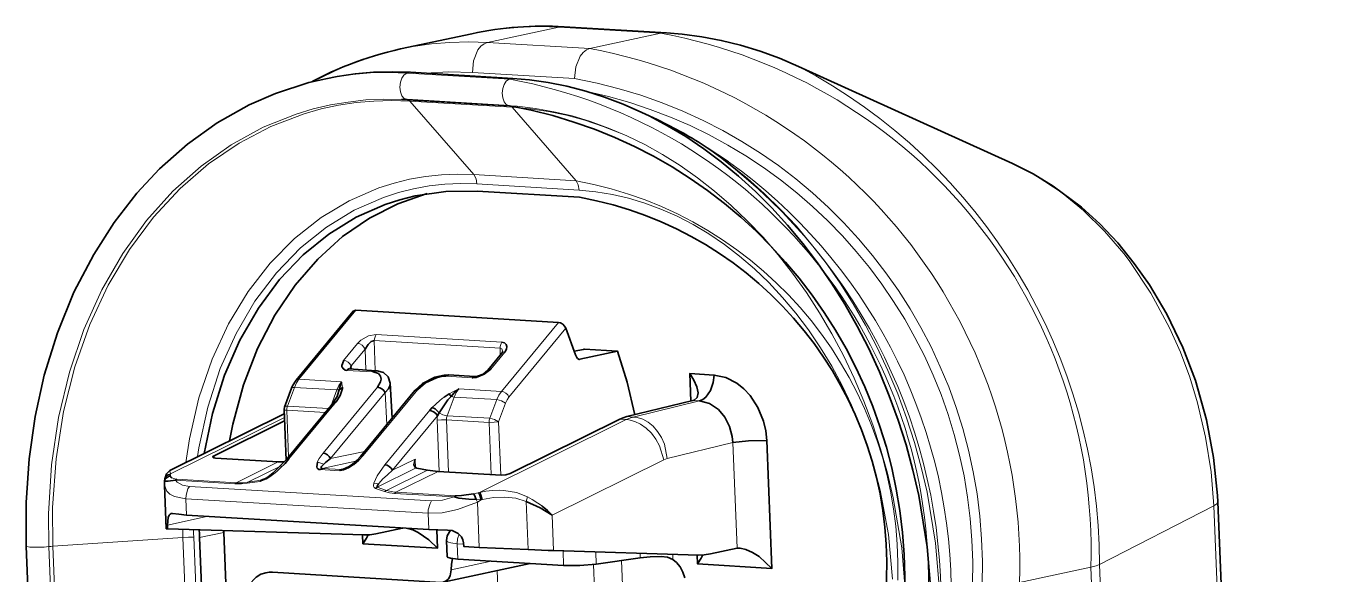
# Model space of a CAD drawing. Header units: millimetres. Extents: x 0 to 174, y 0 to 33.
# Drawn here: x 26.854 to 28.778, y 27.395 to 28.202 of the extents above; entities that cross this region are included whole.
import ezdxf

# ---------------------------------------------------------------- set-up
doc = ezdxf.new("R2010")
doc.units = ezdxf.units.MM
doc.layers.add('PDF2_형상', color=157, linetype='Continuous', true_color=0x405f80)

msp = doc.modelspace()

# ---------------------------------------------------------------- linework, layer by layer
at = {"layer": 'PDF2_형상', "color": 7, "lineweight": 35}
for points in [[(28.3065, 27.9999), (27.9915, 28.1425), (27.9633, 28.1544), (27.9349, 28.1647), (27.9062, 28.1735), (27.8776, 28.1806), (27.8489, 28.186), (27.8203, 28.1897), (27.7969, 28.1917), (27.6464, 28.2007, 0.067793), (27.5106, 28.1906), (27.4056, 28.1681), (27.396, 28.1658), (27.3864, 28.1635), (27.3769, 28.161), (27.3675, 28.1582), (27.3581, 28.1553), (27.3487, 28.1522), (27.3394, 28.1489), (27.3303, 28.1454), (27.3211, 28.1417), (27.3121, 28.1378), (27.3031, 28.1338), (27.2942, 28.1296), (27.2854, 28.1251), (27.2767, 28.1206), (27.2749, 28.1196)], [(27.5971, 22.5065, -0.342168), (27.024, 23.2646), (26.8547, 27.4369), (26.8544, 27.5015), (26.8587, 27.5653), (26.8678, 27.6278), (26.8812, 27.6886), (26.9006, 27.7508), (26.9249, 27.8103), (26.954, 27.8661), (26.984, 27.9129), (27.0176, 27.956), (27.0508, 27.9917), (27.0919, 28.0281), (27.1358, 28.0594), (27.1829, 28.0858), (27.2217, 28.1028), (27.2708, 28.1186), (27.291, 28.1233)], [(27.5661, 28.0844), (27.4156, 28.0935), (27.4072, 28.094), (27.4153, 28.0936), (27.5658, 28.0846, -0.37493), (28.1471, 27.3594), (28.3164, 23.1871), (28.3168, 23.1746), (28.3163, 23.1131), (28.3111, 23.0524), (28.3018, 22.9931), (28.2888, 22.9383), (28.2713, 22.8836), (28.2485, 22.8288), (28.2225, 22.7793), (28.1913, 22.7311), (28.1639, 22.6963), (28.1301, 22.6603), (28.094, 22.6283), (28.0535, 22.5994), (28.0133, 22.5767)], [(27.8886, 28.0021), (27.8571, 28.0228, 0.035083), (27.7833, 28.0642), (27.7608, 28.0749), (27.7715, 28.0696), (27.7988, 28.0551), (27.8254, 28.0392), (27.8519, 28.0214), (27.8778, 28.0021), (27.9032, 27.9811), (27.9279, 27.9586), (27.9521, 27.9344), (27.9754, 27.909), (27.9979, 27.8819), (28.0194, 27.8536), (28.04, 27.8238), (28.0594, 27.7929), (28.0778, 27.7607), (28.0949, 27.7276), (28.1106, 27.6933), (28.125, 27.6583), (28.1381, 27.6225), (28.1497, 27.5861), (28.1599, 27.549), (28.1685, 27.5117), (28.181, 27.4361), (28.1872, 27.3603)], [(27.1165, 27.5735), (27.1286, 27.6322), (27.1463, 27.6883), (27.169, 27.7401), (27.1963, 27.7872), (27.2275, 27.829), (27.2624, 27.8654), (27.3001, 27.896), (27.3404, 27.9207), (27.3828, 27.9394), (27.4047, 27.9465), (27.4271, 27.9521), (27.4724, 27.9586), (27.5185, 27.959), (27.669, 27.95, -0.373278), (28.1212, 27.389), (28.239, 24.4879)]]:
    msp.add_lwpolyline(points, format="xyb", dxfattribs=at)
at = {"layer": 'PDF2_형상', "color": 7, "lineweight": 13}
for points in [[(27.5106, 28.1906), (27.529, 28.1942), (27.5561, 28.1979), (27.5833, 28.2003), (27.6108, 28.201), (27.6385, 28.2001), (27.5336, 28.1776), (27.6842, 28.1686), (27.6793, 28.1667), (27.6746, 28.1631), (27.6701, 28.1576), (27.6636, 28.1418), (27.6619, 28.1246), (27.5114, 28.1336), (27.4765, 28.1343), (27.4419, 28.1324)], [(27.5114, 28.1336), (27.5131, 28.1508), (27.5196, 28.1667), (27.524, 28.1721), (27.5287, 28.1757), (27.5336, 28.1776), (27.506, 28.1785), (27.4783, 28.1778), (27.4511, 28.1756), (27.4242, 28.1717), (27.3975, 28.1662), (27.3712, 28.1593), (27.3199, 28.1408), (27.2771, 28.1201)], [(27.4204, 28.1338), (27.4157, 28.1326), (27.5663, 28.1236), (27.5644, 28.1231), (27.5611, 28.1206), (27.5581, 28.1161), (27.556, 28.1101), (27.5551, 28.1031), (27.556, 28.0961), (27.5581, 28.0903), (27.5613, 28.0865), (27.566, 28.0846), (27.5669, 28.0843), (27.5679, 28.084), (27.5697, 28.0825), (27.5964, 28.0801), (27.6232, 28.0761), (27.6501, 28.0706), (27.6769, 28.0632), (27.7039, 28.0543), (27.7306, 28.0438)], [(27.4072, 28.094), (27.3807, 28.0943), (27.3543, 28.0931), (27.3283, 28.0901), (27.3025, 28.0858), (27.2771, 28.0799), (27.2521, 28.0724), (27.2032, 28.0529), (27.1564, 28.0274), (27.1121, 27.996), (27.0703, 27.9589), (27.0318, 27.916), (26.9968, 27.8676), (26.9658, 27.814), (26.9394, 27.7556), (26.9181, 27.6928), (26.9019, 27.6262), (26.8917, 27.5565), (26.8875, 27.4846), (26.8881, 27.4364), (26.8808, 27.4356), (26.8597, 27.4354), (26.8554, 27.4364), (26.8549, 27.4367), (26.8547, 27.4368), (26.8547, 27.4369)], [(27.0897, 27.5601), (27.095, 27.595), (27.1089, 27.6553), (27.1282, 27.7118), (27.1524, 27.764), (27.1811, 27.8113), (27.2138, 27.8532), (27.2497, 27.8896), (27.2886, 27.9203), (27.3301, 27.945), (27.3736, 27.9638), (27.3961, 27.971), (27.419, 27.9765), (27.4422, 27.9806), (27.4657, 27.9831), (27.4894, 27.984), (27.5133, 27.9835), (27.4192, 28.0915), (27.3926, 28.0924), (27.3662, 28.0915), (27.3401, 28.0893), (27.3143, 28.0853), (27.2889, 28.0799), (27.2637, 28.0729), (27.2147, 28.0543), (27.1678, 28.0297), (27.1231, 27.9993), (27.081, 27.9629), (27.0421, 27.921), (27.0067, 27.8733), (26.9753, 27.8206), (26.9482, 27.7629), (26.9261, 27.7008), (26.9094, 27.6349), (26.8985, 27.5656), (26.8935, 27.494), (26.8939, 27.4371), (26.8907, 27.4368), (26.8881, 27.4364), (26.914, 26.7947)], [(28.1494, 27.3608), (28.1433, 27.4346), (28.1308, 27.5081), (28.1222, 27.5444), (28.1122, 27.5803), (28.1007, 27.6157), (28.0876, 27.6504), (28.0733, 27.6843), (28.0576, 27.7174), (28.0407, 27.7493), (28.0225, 27.7803), (28.0032, 27.8099), (27.9828, 27.8385), (27.9615, 27.8654), (27.9392, 27.8913), (27.9161, 27.9154), (27.8924, 27.9382), (27.8679, 27.9592), (27.8428, 27.9787), (27.8174, 27.9967), (27.7914, 28.0131), (27.7653, 28.0276), (27.7386, 28.0406), (27.7119, 28.0519), (27.685, 28.0615), (27.6582, 28.0696), (27.6311, 28.0758), (27.6043, 28.0806), (27.5774, 28.0838), (27.566, 28.0846)], [(27.7833, 28.0642), (27.786, 28.0629), (27.8129, 28.0492), (27.8393, 28.0338), (27.8656, 28.0167), (27.8913, 27.9979), (27.9165, 27.9776), (27.9411, 27.9557), (27.9651, 27.9322), (27.9883, 27.9074), (28.0107, 27.8808), (28.0322, 27.8531), (28.0526, 27.8239), (28.0721, 27.7935), (28.0903, 27.7619), (28.1074, 27.7293), (28.1231, 27.6956), (28.1375, 27.6611), (28.1506, 27.6257), (28.1621, 27.5897), (28.1722, 27.5533), (28.1808, 27.5164), (28.1932, 27.4417), (28.1994, 27.3668)], [(28.3067, 27.9997), (28.3111, 27.9978), (28.32, 27.9935), (28.3286, 27.9889), (28.3372, 27.9842), (28.3429, 27.9808), (28.3779, 27.9576), (28.411, 27.9307), (28.4418, 27.9004), (28.4703, 27.8672), (28.4781, 27.8569), (28.5103, 27.8092), (28.5378, 27.7582), (28.5536, 27.7225), (28.5674, 27.6857), (28.579, 27.6479), (28.5908, 27.5974), (28.5988, 27.5465), (28.6026, 27.4962), (28.4347, 27.4103), (28.4294, 27.4082), (28.4217, 27.4062), (28.3168, 27.3838)], [(27.5181, 27.9696), (27.4944, 27.9701), (27.471, 27.9693), (27.4478, 27.9667), (27.4249, 27.9626), (27.4024, 27.9569), (27.3803, 27.9499), (27.3374, 27.931), (27.2965, 27.9062), (27.2583, 27.8756), (27.2231, 27.8392), (27.1913, 27.7972), (27.1635, 27.75), (27.1401, 27.6981), (27.1218, 27.6417), (27.1089, 27.5817), (27.1069, 27.5687)], [(28.1297, 27.3885), (28.124, 27.454), (28.1118, 27.5193), (28.1035, 27.5514), (28.0936, 27.5831), (28.0824, 27.614), (28.0696, 27.6442), (28.0556, 27.6735), (28.0403, 27.7018), (28.0239, 27.7289), (28.0062, 27.755), (27.9876, 27.7796), (27.9681, 27.8028), (27.9476, 27.8246), (27.9265, 27.8449), (27.9047, 27.8636), (27.8824, 27.8807), (27.8596, 27.8961), (27.8362, 27.91), (27.8129, 27.9222), (27.789, 27.9328), (27.7653, 27.9415), (27.7412, 27.9488), (27.7174, 27.9543), (27.6933, 27.9582), (27.6686, 27.9606)], [(27.3203, 27.6706), (27.3187, 27.6787), (27.2561, 27.6825), (27.34, 27.784)], [(27.6381, 27.7661), (27.554, 27.6647), (27.4912, 27.6685), (27.4825, 27.664), (27.4771, 27.6611)], [(27.5524, 27.7181), (27.5521, 27.7282), (27.5522, 27.7307), (27.5536, 27.7353), (27.5547, 27.7371), (27.3696, 27.7482), (27.3585, 27.7461), (27.3472, 27.7399), (27.3424, 27.7351), (27.3218, 27.7103), (27.3251, 27.7096), (27.3283, 27.7076), (27.3311, 27.705), (27.3329, 27.7021), (27.3536, 27.7269), (27.3517, 27.7299), (27.3489, 27.7325), (27.3457, 27.7344), (27.3424, 27.7351)], [(27.3696, 27.7482), (27.3685, 27.7464), (27.3671, 27.7418), (27.3669, 27.7393), (27.5521, 27.7282), (27.5546, 27.7271), (27.5554, 27.7258), (27.5561, 27.7228)], [(27.3683, 27.6953), (27.3669, 27.7393)], [(27.5531, 27.5415), (27.5499, 27.6199), (27.5601, 27.6474), (27.5624, 27.6522), (27.5651, 27.6564), (27.6489, 27.7575)], [(27.3544, 27.6961), (27.3536, 27.7269)], [(27.5546, 27.7207), (27.5554, 27.7214), (27.5564, 27.7219), (27.5575, 27.7222), (27.5589, 27.7222), (27.5383, 27.6974), (27.5369, 27.6974), (27.5358, 27.6971), (27.5347, 27.6965), (27.534, 27.6958)], [(27.6764, 27.7265), (27.6615, 27.7233)], [(27.3329, 27.7021), (27.3332, 27.6974)], [(27.6676, 27.7119), (27.6697, 27.7118)], [(27.245, 27.6692), (27.2456, 27.6697), (27.2464, 27.6703), (27.2493, 27.6704), (27.2524, 27.6771), (27.2561, 27.6825), (27.2547, 27.6825), (27.2536, 27.6822), (27.2518, 27.681)], [(27.3261, 27.6956), (27.3653, 27.6932)], [(27.5113, 27.6844), (27.4721, 27.6868)], [(27.2347, 27.6417), (27.2353, 27.6424), (27.2361, 27.6428), (27.239, 27.6431), (27.2493, 27.6704), (27.3119, 27.6667), (27.3033, 27.6437)], [(27.3717, 27.671), (27.2915, 27.574), (27.2858, 27.566), (27.2831, 27.5604)], [(27.3854, 27.6158), (27.3828, 27.6628), (27.3026, 27.566), (27.3528, 27.5765)], [(27.3187, 27.6787), (27.315, 27.6733), (27.3119, 27.6667), (27.3139, 27.6668), (27.3153, 27.6671)], [(27.431, 27.6674), (27.3508, 27.5704)], [(27.4912, 27.6685), (27.4876, 27.6629), (27.4846, 27.6564), (27.5472, 27.6526), (27.5503, 27.6592), (27.554, 27.6647), (27.5574, 27.6639), (27.5606, 27.6621), (27.5633, 27.6594), (27.5651, 27.6564)], [(27.2997, 27.6393), (27.239, 27.6431), (27.2382, 27.6401), (27.2381, 27.6369), (27.2353, 27.6372), (27.2344, 27.6375), (27.2343, 27.6376), (27.2342, 27.6378)], [(27.3106, 27.6493), (27.3076, 27.6454), (27.2414, 27.5654)], [(27.4696, 27.6564), (27.4668, 27.6543), (27.4632, 27.6513), (27.4575, 27.6461), (27.4522, 27.6408)], [(27.5601, 27.6474), (27.5543, 27.6508), (27.5472, 27.6526), (27.5369, 27.6251), (27.4743, 27.6289), (27.4846, 27.6564), (27.4824, 27.6567), (27.48, 27.6572)], [(27.8362, 27.6513), (27.8457, 27.6507), (27.7482, 27.6269), (27.7539, 27.6262), (27.7621, 27.6236), (27.7699, 27.6193), (27.7774, 27.6133), (27.784, 27.6058), (27.7897, 27.5969), (27.794, 27.5871), (27.7983, 27.5658), (27.7957, 27.565), (27.7931, 27.5639), (27.7868, 27.5846), (27.7815, 27.5943), (27.7749, 27.6031), (27.7672, 27.6104), (27.7589, 27.6164), (27.7506, 27.6204), (27.7419, 27.6226), (27.7378, 27.6231), (27.5217, 27.5161), (27.531, 27.5178), (27.5408, 27.5187), (27.5506, 27.5192), (27.5578, 27.5189), (27.5762, 27.516), (27.5925, 27.5097), (27.5994, 27.5058), (27.6078, 27.5004), (27.6129, 27.4967)], [(27.2346, 27.6265), (27.0668, 27.5435), (27.0668, 27.5429), (27.0667, 27.541)], [(27.095, 27.5249), (27.0926, 27.5213), (27.0899, 27.5119), (27.0897, 27.5068), (27.4461, 27.4854), (27.4463, 27.4906), (27.449, 27.4999), (27.4512, 27.5036), (27.4676, 27.5047), (27.4847, 27.5094), (27.3969, 27.5147), (27.3892, 27.5157), (27.3821, 27.5175), (27.3686, 27.5221), (27.3669, 27.5232), (27.366, 27.5251), (27.3658, 27.5265), (27.3662, 27.5296), (27.371, 27.5406), (27.3826, 27.5569), (27.4488, 27.6369)], [(27.2408, 27.5683), (27.2381, 27.6369), (27.295, 27.6335)], [(27.4624, 27.6333), (27.4681, 27.6303), (27.4743, 27.6289), (27.4735, 27.626), (27.4733, 27.6228), (27.466, 27.6228), (27.4596, 27.6221), (27.4596, 27.6254), (27.46, 27.6286), (27.3937, 27.5486), (27.3863, 27.5422), (27.3792, 27.5354), (27.3772, 27.5333), (27.3733, 27.5289), (27.3662, 27.5296)], [(27.5392, 27.5424), (27.5361, 27.619), (27.5433, 27.6192), (27.5499, 27.6199), (27.544, 27.6235), (27.5369, 27.6251), (27.5362, 27.6222), (27.5361, 27.619), (27.4733, 27.6228), (27.4764, 27.5461)], [(27.7387, 27.6275), (27.7482, 27.6269), (27.7429, 27.6254), (27.7378, 27.6231), (27.7283, 27.6238)], [(27.4596, 27.6221), (27.4626, 27.5469)], [(27.901, 27.434), (27.8947, 27.5893), (27.7983, 27.5658)], [(27.1314, 27.5669), (27.1312, 27.57)], [(27.066, 27.5483), (27.0661, 27.5482), (27.0661, 27.5478), (27.0668, 27.5435), (27.0639, 27.5426), (27.0614, 27.541), (27.0586, 27.536)], [(27.4512, 27.5036), (27.095, 27.5249), (27.0844, 27.5269), (27.0768, 27.5312), (27.0742, 27.534), (27.1618, 27.5289), (27.1717, 27.5289), (27.1796, 27.5296), (27.1992, 27.5322), (27.2076, 27.5354), (27.2132, 27.5388), (27.221, 27.5447), (27.2242, 27.5475)], [(27.2257, 27.5611), (27.1638, 27.5304), (27.1736, 27.5304), (27.1808, 27.5312), (27.1801, 27.5306), (27.1796, 27.5296)], [(27.2104, 27.5388), (27.2003, 27.5339), (27.1808, 27.5312), (27.2297, 27.5554)], [(27.2925, 27.5578), (27.2838, 27.5604), (27.2831, 27.5603)], [(27.2875, 27.5496), (27.316, 27.5479), (27.3221, 27.5488), (27.329, 27.5519), (27.3369, 27.5572)], [(27.34, 27.5619), (27.2904, 27.5515), (27.3189, 27.5499), (27.3239, 27.551)], [(27.3368, 27.5571), (27.3342, 27.5571)], [(27.4287, 27.5521), (27.3712, 27.5236), (27.3849, 27.519), (27.4453, 27.5489)], [(27.461, 27.5471), (27.3989, 27.5164), (27.3943, 27.5168), (27.3849, 27.519), (27.3835, 27.5183), (27.3821, 27.5175)], [(27.4276, 27.5525), (27.4271, 27.5651), (27.3937, 27.5486)], [(27.6307, 27.4306), (27.6286, 27.4825), (27.7931, 27.5639)], [(27.0582, 27.5331), (27.0583, 27.5331), (27.0582, 27.5322), (27.0581, 27.5314)], [(27.0581, 27.5269), (27.0614, 27.5178), (27.0661, 27.5133), (27.0728, 27.5101), (27.0897, 27.5068), (27.0907, 27.4829)], [(27.0668, 27.5429), (27.0639, 27.5421), (27.0614, 27.5404), (27.0594, 27.5382), (27.0585, 27.5354)], [(27.0689, 27.5376), (27.0718, 27.5364), (27.0732, 27.5361), (27.0761, 27.5357), (27.1638, 27.5304), (27.1628, 27.5297), (27.1618, 27.5289)], [(27.2131, 27.5388), (27.2108, 27.5392)], [(27.4867, 27.5111), (27.3989, 27.5164), (27.3979, 27.5157), (27.3969, 27.5147)], [(27.5263, 27.5057), (27.5243, 27.5124), (27.5231, 27.5149), (27.5217, 27.5161), (27.5199, 27.5157), (27.5132, 27.5142)], [(27.5936, 27.4321), (27.5907, 27.5029), (27.5753, 27.5076), (27.5592, 27.5093), (27.5426, 27.5085), (27.5263, 27.5057), (27.5244, 27.5053), (27.5187, 27.5018), (27.5178, 27.5038), (27.5167, 27.5056), (27.5244, 27.5053)], [(27.5907, 27.5029), (27.5926, 27.5097)], [(27.4471, 27.4615), (27.4461, 27.4854), (27.4671, 27.4863), (27.4893, 27.4908), (27.5187, 27.5018), (27.5215, 27.4353)], [(28.6085, 27.5022), (28.6082, 27.5007), (28.6071, 27.4993), (28.6026, 27.4962), (28.7719, 23.3238), (28.604, 23.2378), (28.6049, 23.2093), (28.6024, 23.1342), (28.5939, 23.061), (28.5796, 22.9904), (28.5596, 22.9236), (28.5344, 22.8608), (28.5047, 22.8026), (28.4706, 22.7496), (28.4326, 22.7018)], [(27.0625, 27.4682), (27.1225, 27.481)], [(26.9197, 26.7979), (26.8939, 27.4371), (27.0853, 27.45), (27.1099, 26.845)], [(27.085, 27.4618), (27.0851, 27.456), (27.0853, 27.45), (27.0936, 27.4504), (27.1013, 27.4501), (27.101, 27.4557), (27.1008, 27.4612)], [(27.1158, 27.0915), (27.1013, 27.4501)], [(27.1097, 27.4497), (27.1454, 27.4574)], [(27.4917, 27.4546), (27.4896, 27.4479), (27.489, 27.4406), (27.4986, 27.44)], [(27.4735, 27.4454), (27.4737, 27.4446), (27.4743, 27.444), (27.476, 27.4429), (27.4796, 27.4418), (27.489, 27.4406), (27.49, 27.4181)], [(27.48, 27.4025), (27.5388, 27.415)], [(27.6449, 27.4301), (27.6457, 27.4086)], [(27.6929, 27.4287), (27.6936, 27.4106)], [(27.731, 27.416), (27.7387, 27.2239)], [(27.7585, 27.4199), (27.7582, 27.4267)], [(27.8065, 27.4175), (27.8063, 27.4251)], [(27.5478, 27.4011), (27.5543, 27.2407)], [(27.6897, 27.4101), (27.6971, 27.2289)]]:
    msp.add_lwpolyline(points, dxfattribs=at)
for points in [[(28.431, 23.2082), (28.4601, 23.2083), (28.4861, 23.2114), (28.3168, 27.3838, 0.37124), (27.6842, 28.1686), (27.789, 28.1911), (27.6385, 28.2001), (27.6425, 28.2007), (27.6464, 28.2007)], [(28.144, 22.5428), (28.1928, 22.5692), (28.2393, 22.6014), (28.2831, 22.6394), (28.3236, 22.6833), (28.3608, 22.7326), (28.394, 22.7872), (28.4228, 22.8468), (28.4467, 22.911), (28.4654, 22.979), (28.4785, 23.0504), (28.4856, 23.1244), (28.4865, 23.2003), (28.4861, 23.2114), (28.591, 23.2339), (28.4217, 27.4062, 0.371242), (27.789, 28.1911), (27.7931, 28.1917), (27.7969, 28.1917)], [(28.1471, 22.5308), (28.1735, 22.5374), (28.1996, 22.5453), (28.2503, 22.5658), (28.299, 22.5924), (28.3454, 22.6249), (28.389, 22.6631), (28.4296, 22.7071), (28.4667, 22.7565), (28.4997, 22.8114), (28.5285, 22.871), (28.5522, 22.9353), (28.5707, 23.0033), (28.5836, 23.0749), (28.5906, 23.149), (28.5914, 23.2249), (28.591, 23.2339), (28.5988, 23.2358), (28.604, 23.2378), (28.4347, 27.4103, 0.277903), (27.9915, 28.1425)], [(27.2911, 28.1233), (27.3078, 28.1267), (27.3343, 28.1306), (27.3613, 28.1328), (27.3883, 28.1336), (27.4157, 28.1326), (27.4139, 28.1321), (27.4106, 28.1296), (27.4075, 28.1251), (27.4054, 28.1192), (27.4046, 28.1121), (27.4054, 28.1051), (27.4075, 28.0993), (27.4106, 28.0956), (27.4154, 28.0936), (27.4164, 28.0933), (27.4174, 28.0931), (27.4192, 28.0915), (27.5697, 28.0825), (27.664, 27.9744), (27.5133, 27.9835), (27.5167, 27.9774), (27.5181, 27.9696), (27.6686, 27.9606), (27.6672, 27.9683), (27.664, 27.9744, -0.371665), (28.1375, 27.3869)], [(28.1825, 27.3593, 0.372077), (27.5663, 28.1236), (27.571, 28.1247)], [(28.2106, 22.6879), (28.2471, 22.7356), (28.2797, 22.7885), (28.3079, 22.8464), (28.3314, 22.9089), (28.3494, 22.9753), (28.3619, 23.045), (28.3685, 23.1174), (28.3689, 23.1914), (28.3688, 23.1943), (28.3697, 23.195), (28.3707, 23.1956), (28.2012, 27.3679, 0.237947), (27.8571, 28.0228)], [(28.2608, 22.756), (28.2919, 22.8106), (28.3186, 22.8699), (28.3401, 22.9335), (28.3564, 23.001), (28.3668, 23.0715), (28.3712, 23.1444), (28.3707, 23.1956), (28.3857, 23.2062), (28.2164, 27.3786, 0.238475), (27.8886, 28.0021)]]:
    msp.add_lwpolyline(points, format="xyb", dxfattribs=at)
at = {"layer": 'PDF2_형상', "color": 7, "lineweight": 35}
for points in [[(27.7608, 28.0749), (27.7335, 28.0869), (27.7058, 28.0974), (27.6782, 28.1061), (27.6506, 28.1132), (27.6229, 28.1188), (27.5953, 28.1226), (27.571, 28.1247), (27.4204, 28.1338), (27.3932, 28.1346), (27.366, 28.1339), (27.339, 28.1315), (27.3125, 28.1276), (27.2958, 28.1244), (27.2911, 28.1233)], [(28.7329, 23.0767), (28.7501, 23.1221), (28.7639, 23.1721), (28.7736, 23.2276), (28.7781, 23.2842), (28.7778, 23.3297), (28.6085, 27.5022), (28.6081, 27.5114), (28.6025, 27.5675), (28.5921, 27.6226), (28.5757, 27.6806), (28.5572, 27.7293), (28.5336, 27.7783), (28.5082, 27.8211), (28.4858, 27.8529), (28.4614, 27.8829), (28.4349, 27.9108), (28.4081, 27.9353), (28.3665, 27.9665), (28.3371, 27.9844), (28.3064, 27.9999)], [(27.445, 27.9554), (27.4014, 27.9403), (27.3597, 27.9192), (27.3204, 27.8922), (27.2838, 27.8593), (27.2503, 27.8208), (27.2206, 27.7768), (27.195, 27.7278), (27.1743, 27.6742), (27.1586, 27.6165), (27.1539, 27.5919)], [(27.7251, 27.7236), (27.6697, 27.7118), (27.6692, 27.7117), (27.6686, 27.7117), (27.666, 27.7131), (27.6649, 27.7146), (27.664, 27.7165), (27.6636, 27.7175), (27.6633, 27.7183), (27.6489, 27.7575), (27.6471, 27.7607), (27.6444, 27.7635), (27.6413, 27.7653), (27.6381, 27.7661), (27.34, 27.784), (27.3357, 27.7824), (27.2518, 27.681), (27.2465, 27.6728), (27.2451, 27.6692)], [(27.3669, 27.7392), (27.3656, 27.739), (27.3624, 27.7378), (27.3579, 27.7337), (27.3536, 27.7268)], [(27.5561, 27.7232), (27.5546, 27.7207), (27.534, 27.6958), (27.5271, 27.6901), (27.5189, 27.6868), (27.5151, 27.6865)], [(27.5547, 27.7371), (27.5586, 27.7361), (27.561, 27.7337), (27.5621, 27.7306), (27.5614, 27.7267), (27.5589, 27.7222)], [(27.6614, 27.7236), (27.6747, 27.7264)], [(27.6747, 27.7265), (27.6764, 27.7265), (27.7251, 27.7236), (27.7393, 27.6782), (27.7504, 27.6303)], [(27.3218, 27.7103), (27.3217, 27.7101), (27.3214, 27.7093), (27.3193, 27.7029), (27.3192, 27.7012), (27.3196, 27.7003), (27.321, 27.6983), (27.3242, 27.6961), (27.3261, 27.6956), (27.3269, 27.6965), (27.3279, 27.6971), (27.329, 27.6975), (27.33, 27.6976)], [(27.3331, 27.7019), (27.3315, 27.6975)], [(27.3692, 27.6953), (27.3653, 27.6932), (27.3731, 27.691), (27.3762, 27.6872), (27.3771, 27.6825), (27.3762, 27.6787), (27.3717, 27.671), (27.3749, 27.6701), (27.3782, 27.6683), (27.381, 27.6658), (27.3828, 27.6628), (27.3878, 27.6686), (27.3899, 27.6726), (27.3904, 27.6767), (27.3874, 27.6861), (27.3806, 27.6922), (27.3712, 27.695), (27.3692, 27.6951), (27.33, 27.6976), (27.3292, 27.6976)], [(27.3369, 27.5572), (27.3443, 27.5635), (27.3508, 27.5704), (27.3494, 27.5704), (27.3483, 27.5701), (27.3474, 27.5697), (27.3465, 27.5689), (27.4267, 27.6658), (27.431, 27.6674), (27.4425, 27.6772), (27.4583, 27.6847), (27.4656, 27.6864), (27.4721, 27.6868), (27.4729, 27.6878), (27.474, 27.6885), (27.475, 27.6887), (27.476, 27.6889), (27.5151, 27.6865), (27.5113, 27.6844), (27.5167, 27.685), (27.5289, 27.6899), (27.5383, 27.6974)], [(27.8314, 27.6908), (27.8375, 27.681), (27.8417, 27.6714), (27.8435, 27.6626), (27.8422, 27.6557), (27.8376, 27.6517), (27.8362, 27.6513), (27.8358, 27.6511), (27.7387, 27.6275), (27.7335, 27.626), (27.7283, 27.6238), (27.5672, 27.5439), (27.5608, 27.5419), (27.5535, 27.5415), (27.461, 27.5471), (27.4532, 27.5478), (27.4453, 27.5489), (27.4294, 27.5519), (27.4292, 27.5519), (27.4287, 27.5521), (27.4264, 27.5536), (27.4254, 27.5574), (27.4271, 27.5651)], [(27.4267, 27.6658), (27.4379, 27.6761), (27.4562, 27.6856), (27.47, 27.6887), (27.476, 27.6887)], [(27.8331, 27.6504), (27.8314, 27.6908), (27.8674, 27.6886), (27.8843, 27.6851), (27.9007, 27.6768), (27.9111, 27.6686), (27.9204, 27.6588), (27.9318, 27.6411), (27.9399, 27.6211), (27.9432, 27.6069), (27.9447, 27.5926), (27.9524, 27.4044), (27.8428, 27.411), (27.8422, 27.424)], [(27.8674, 27.6886), (27.8658, 27.6775), (27.8617, 27.6658), (27.8551, 27.6564), (27.8506, 27.6528), (27.8457, 27.6507), (27.8604, 27.6469), (27.8736, 27.6378), (27.8831, 27.6267), (27.8899, 27.6132), (27.8937, 27.5985), (27.8947, 27.5893), (27.9176, 27.5921), (27.9447, 27.5926)], [(27.245, 27.6692), (27.2347, 27.6417), (27.2342, 27.6378), (27.2371, 27.5636)], [(27.3153, 27.6671), (27.3203, 27.6706), (27.3201, 27.6688), (27.3172, 27.66), (27.316, 27.6575), (27.3106, 27.6493), (27.3058, 27.6472), (27.3113, 27.6556), (27.3131, 27.6593)], [(27.3187, 27.6787), (27.3158, 27.6694), (27.3153, 27.6671), (27.3129, 27.6593)], [(27.3904, 27.6768), (27.3932, 27.6254)], [(27.4912, 27.6685), (27.484, 27.6618), (27.48, 27.6572), (27.4754, 27.6522), (27.4624, 27.6333)], [(27.2371, 27.5639), (27.3033, 27.6439)], [(27.3076, 27.6454), (27.3035, 27.6437), (27.306, 27.6472)], [(27.4799, 27.6572), (27.4771, 27.6611), (27.4696, 27.6564)], [(27.0689, 27.5376), (27.0671, 27.5392), (27.0667, 27.541), (27.0593, 27.5361), (27.0582, 27.5331), (27.0585, 27.5354), (27.0586, 27.536), (27.0611, 27.5436), (27.066, 27.5483), (27.2344, 27.6318)], [(27.2347, 27.561), (27.2257, 27.5611), (27.1332, 27.5667), (27.1303, 27.5672), (27.1296, 27.5676), (27.1293, 27.5679), (27.1293, 27.5681), (27.1293, 27.5682), (27.1293, 27.5686), (27.1297, 27.5692), (27.1312, 27.57), (27.2349, 27.6214)], [(27.2242, 27.5475), (27.2286, 27.5517), (27.2356, 27.5587), (27.2414, 27.5654), (27.2401, 27.5654), (27.2389, 27.5651), (27.2379, 27.5646), (27.2372, 27.5639), (27.2182, 27.5447), (27.2108, 27.5392), (27.2061, 27.5362), (27.2046, 27.5354), (27.2003, 27.5339), (27.1997, 27.5332), (27.1992, 27.5322)], [(27.2832, 27.5604), (27.2822, 27.5539), (27.2829, 27.5519), (27.2854, 27.55), (27.2875, 27.5496), (27.2889, 27.5508), (27.2904, 27.5515), (27.2901, 27.5517), (27.2892, 27.5519), (27.289, 27.5522), (27.2889, 27.5528), (27.2889, 27.5532), (27.2894, 27.5543), (27.2925, 27.5578), (27.2949, 27.5599), (27.3026, 27.5658)], [(27.3026, 27.566), (27.3007, 27.5689), (27.2979, 27.5715), (27.2947, 27.5733), (27.2915, 27.574)], [(27.3211, 27.5501), (27.3289, 27.5535), (27.3342, 27.5571), (27.3417, 27.5635), (27.3467, 27.5689)], [(27.321, 27.5501), (27.3189, 27.5499), (27.3174, 27.5492), (27.316, 27.5479)], [(27.3937, 27.5486), (27.3918, 27.5517), (27.389, 27.5543), (27.3858, 27.5561), (27.3826, 27.5569)], [(27.0582, 27.5331), (27.0581, 27.5314), (27.0579, 27.5269)], [(27.0581, 27.5269), (27.0606, 27.4628), (27.0626, 27.4625), (27.0625, 27.4682), (27.0633, 27.479), (27.0649, 27.4829), (27.0663, 27.4843), (27.0681, 27.4851), (27.0701, 27.4851), (27.0793, 27.4839), (27.0907, 27.4829), (27.4471, 27.4615), (27.4603, 27.461), (27.4749, 27.4608), (27.4815, 27.46), (27.4903, 27.4558), (27.4951, 27.4508), (27.4975, 27.4465), (27.4985, 27.4419), (27.4988, 27.4364), (27.5215, 27.4353), (27.5936, 27.4321), (27.6033, 27.4317), (27.6132, 27.4313), (27.6231, 27.4308), (27.6307, 27.4306), (27.844, 27.424), (27.8528, 27.4243), (27.8617, 27.4257), (27.901, 27.434), (27.9054, 27.4343), (27.914, 27.4324), (27.9236, 27.4279), (27.9333, 27.4217), (27.9524, 27.4044)], [(27.0761, 27.5357), (27.075, 27.535), (27.0742, 27.534), (27.0637, 27.5328), (27.0593, 27.5328), (27.0585, 27.5331), (27.0583, 27.5331)], [(27.3733, 27.5289), (27.3711, 27.5251), (27.371, 27.5242), (27.371, 27.5239), (27.3712, 27.5236), (27.3699, 27.5229), (27.3686, 27.5221)], [(27.5244, 27.5053), (27.5225, 27.5119), (27.5211, 27.5143), (27.5199, 27.5157)], [(27.5907, 27.5029), (27.6113, 27.4935), (27.6286, 27.4825), (27.6217, 27.4894), (27.6142, 27.4957), (27.6129, 27.4967)], [(27.4096, 27.4638), (27.4085, 27.4636), (27.3692, 27.4551), (27.3603, 27.4539), (27.3515, 27.4536), (27.0626, 27.4625)], [(27.1094, 27.4611), (27.1096, 27.4554), (27.1097, 27.4497), (27.1242, 27.0964)], [(27.1453, 27.46), (27.1453, 27.4586), (27.1454, 27.4574), (27.1594, 27.1093)], [(27.4588, 27.4611), (27.4599, 27.434), (27.3503, 27.4406), (27.3497, 27.4536)], [(27.3503, 27.4406), (27.3556, 27.4488), (27.3581, 27.4536)], [(27.4165, 27.4633), (27.4238, 27.4611), (27.4317, 27.4572), (27.4471, 27.4463), (27.4599, 27.434)], [(27.8239, 27.3906), (27.8213, 27.399), (27.8171, 27.4067), (27.8118, 27.4132), (27.8065, 27.4175), (27.7985, 27.4211), (27.7894, 27.4221), (27.7732, 27.4214), (27.7585, 27.4199), (27.6936, 27.4106), (27.6697, 27.4086), (27.6457, 27.4086), (27.49, 27.4181), (27.479, 27.4193), (27.4757, 27.4203), (27.4749, 27.4207), (27.4746, 27.421), (27.4744, 27.4214), (27.4744, 27.4215), (27.4735, 27.4454), (27.4742, 27.4522), (27.4789, 27.4606)], [(27.1817, 27.1185), (27.1726, 27.3431), (27.1746, 27.3626), (27.1818, 27.3797), (27.1932, 27.3917), (27.2, 27.3957), (27.2072, 27.3981), (27.2122, 27.3987), (27.2172, 27.3987), (27.4651, 27.3839), (27.4668, 27.3839), (27.4685, 27.3842), (27.4726, 27.386), (27.4761, 27.3892), (27.4787, 27.3937), (27.48, 27.4025), (27.4804, 27.4108), (27.4822, 27.4188)], [(27.4685, 27.3842), (27.5965, 27.4117)], [(27.8428, 27.411), (27.8481, 27.4193), (27.8506, 27.4242)]]:
    msp.add_lwpolyline(points, dxfattribs=at)
for points in [[(27.46, 27.6286), (27.4624, 27.6333), (27.4568, 27.639), (27.4522, 27.6408), (27.4488, 27.6369), (27.4553, 27.6343), (27.4581, 27.6317)], [(27.5132, 27.5142), (27.4953, 27.5114), (27.4867, 27.5111), (27.4856, 27.5104), (27.4847, 27.5094), (27.4912, 27.5078), (27.506, 27.506), (27.5167, 27.5056), (27.5146, 27.5121), (27.5136, 27.5137)]]:
    msp.add_lwpolyline(points, close=True, dxfattribs=at)
at = {"layer": 'PDF2_형상', "color": 7, "lineweight": 13}
for centre, radius, start, end in [((27.5324, 27.4065), 0.7297, 357.9654, 79.7755), ((27.5329, 27.4058), 0.715, 358.0454, 78.0931)]:
    msp.add_arc(centre, radius, start, end, dxfattribs=at)

doc.saveas('drawing.dxf')
